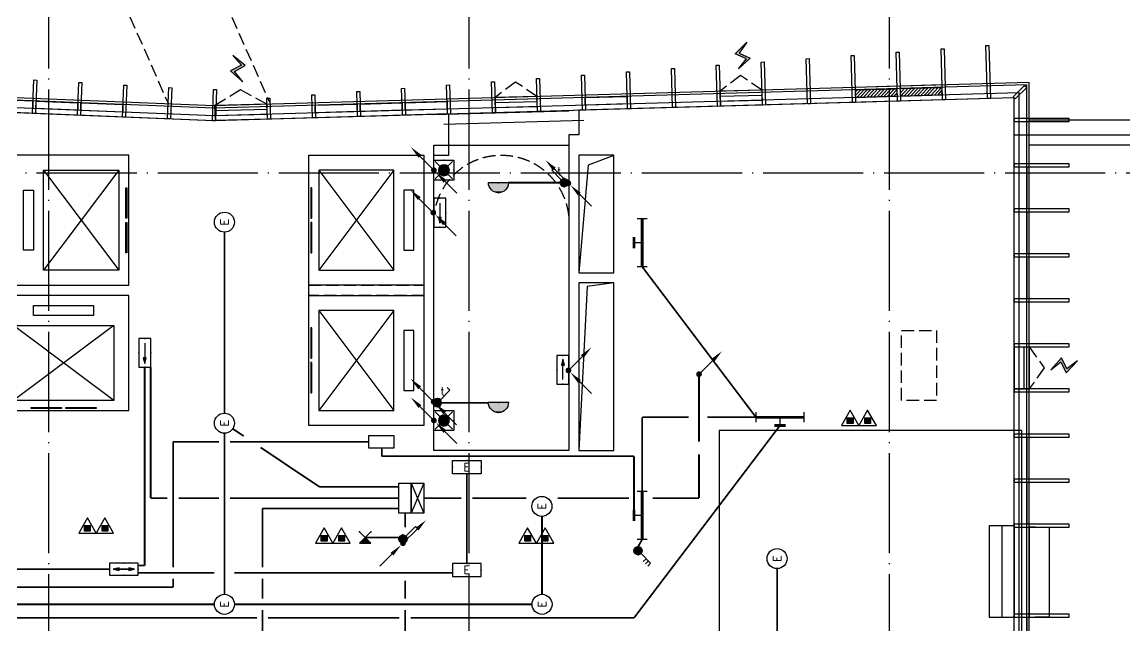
# Model space of a CAD drawing. Extents: x -2209072 to 495824, y -92434 to 572724.
# Drawn here: x 16650 to 38694, y 406170 to 418233 of the extents above; entities that cross this region are included whole.
import ezdxf
from ezdxf.enums import TextEntityAlignment as Align
from ezdxf.xclip import XClip

# ---------------------------------------------------------------- set-up
doc = ezdxf.new("R2010")
doc.units = 0
doc.header["$LTSCALE"] = 1000
doc.header["$MEASUREMENT"] = 0
for name, pattern in [('6#7#幕墙$0$$1$DASH', [0.35, 0.25, -0.1]), ('6#7#幕墙$0$DASH', [0.35, 0.25, -0.1]), ('DASH', [0.35, 0.25, -0.1]), ('X-104 6#7#平面$0$104-1112 结构$0$$AUDIT_BAD_LTYPE1', [0]), ('X-104 6#7#平面$0$DASH', [0.35, 0.25, -0.1]), ('X-104 6#7#平面$0$DOTE', [2.42, 2, -0.2, 0.02, -0.2]), ('梯段6、7$0$DASH', [0.35, 0.25, -0.1])]:
    doc.linetypes.add(name, pattern=pattern)
doc.layers.get('0').update_dxf_attribs({"linetype": 'CONTINUOUS'})
doc.layers.get('Defpoints').update_dxf_attribs({"linetype": 'CONTINUOUS'})
for name, color, linetype in [('6#7#幕墙$0$04-电动窗', 1, 'CONTINUOUS'), ('6#7#幕墙$0$A-C_玻璃幕墙', 140, 'CONTINUOUS'), ('6#7#幕墙$0$A-C_窗', 140, 'CONTINUOUS'), ('6#7#幕墙$0$A-O_屋面', 201, 'CONTINUOUS'), ('6#7#幕墙$0$A-TECH_结构', 21, 'CONTINUOUS'), ('6#7#幕墙$0$A屋顶风机$0$9#楼合院$0$WALL', 8, 'CONTINUOUS'), ('EQUIP-照明', 3, 'CONTINUOUS'), ('EQUIP-箱柜', 3, 'CONTINUOUS'), ('LWIRE', 4, 'CONTINUOUS'), ('TEL_TEXT', 3, 'CONTINUOUS'), ('WIRE-应急', 2, 'DASH'), ('WIRE-照明', 1, 'CONTINUOUS'), ('X-104 6#7#平面$0$A-C_门', 150, 'CONTINUOUS'), ('X-104 6#7#平面$0$A-E_楼梯', 171, 'CONTINUOUS'), ('X-104 6#7#平面$0$A-E_电梯', 171, 'CONTINUOUS'), ('X-104 6#7#平面$0$A-I_卫-洁具', 241, 'CONTINUOUS'), ('X-104 6#7#平面$0$A-SUR_看线', 231, 'CONTINUOUS'), ('X-104 6#7#平面$0$A-TECH_结构', 21, 'CONTINUOUS'), ('X-104 6#7#平面$0$A_AXIS-轴线', 36, 'X-104 6#7#平面$0$DOTE'), ('X-104 6#7#平面$0$EQUIP_消防-01', 7, 'CONTINUOUS'), ('梯段6、7$0$A-E_楼梯', 171, 'CONTINUOUS')]:
    doc.layers.add(name, color=color, linetype=linetype)
doc.layers.add('X-104 6#7#平面$0$000套内', color=226, linetype='CONTINUOUS', lineweight=30, plot=False)
doc.styles.add('_TEL_DIM', font='SIMPLEX', dxfattribs={"width": 0.8, "height": 3.5, "bigfont": 'HZTXT'})
doc.styles.get("Standard").update_dxf_attribs({"font": 'gbenor.shx', "bigfont": 'gbcbig.shx'})

# ---------------------------------------------------------------- blocks, each defined once
blk = doc.blocks.new('$equip$00001838')
blk.add_circle((0, 0), 0.5)
at = {"color": 7, "style": '_TEL_DIM'}
blk.add_attdef('$TEXT$', text='', height=0.4, dxfattribs=at).set_placement((0, 0), align=Align.MIDDLE_CENTER)
at = {"color": 7, "style": '_TEL_DIM', "flags": 1}
blk.add_attdef('A', text='', height=0.00002, dxfattribs=at).set_placement((0, 0), align=Align.MIDDLE_CENTER)
blk = doc.blocks.new('$equip$00001962')
for p, q in [((0.147, 0.356), (0.625, 0.833)), ((0.625, 0.833), (0.766, 0.692))]:
    blk.add_line(p, q)
blk.add_circle((0, 0.208), 0.208)
for p in [(-0.208, 0.208), (0, 0.417), (0, 0), (0.208, 0.208)]:
    blk.add_point(p)
for points in [[(-0.18, 0.313), (0.18, 0.313), (-0.208, 0.208), (0.208, 0.208)], [(-0.18, 0.104), (0.18, 0.104), (-0.208, 0.208), (0.208, 0.208)], [(-0.104, 0.389), (0.104, 0.389), (-0.18, 0.313), (0.18, 0.313)], [(-0.104, 0.028), (0.104, 0.028), (-0.18, 0.104), (0.18, 0.104)], [(0, 0.417), (0, 0.417), (-0.104, 0.389), (0.104, 0.389)], [(0, 0), (0, 0), (-0.104, 0.028), (0.104, 0.028)]]:
    blk.add_solid(points)
at = {"layer": 'TEL_TEXT', "style": '_TEL_DIM', "flags": 1}
blk.add_attdef('A', text='', height=0.00002, dxfattribs=at).set_placement((0, 0), align=Align.MIDDLE_CENTER)
blk = doc.blocks.new('$equip$00001154')
for p, q in [((0, 0.283), (0, -0.283)), ((0, 0.283), (0.566, -0.283)), ((0.566, 0.283), (0, -0.283))]:
    blk.add_line(p, q)
for p in [(0, 0.004), (0.283, 0), (0.566, 0.283), (0.566, -0.283)]:
    blk.add_point(p)
blk.add_solid([(0, -0.283), (0.283, 0), (0, 0.283)])
at = {"layer": 'TEL_TEXT', "style": '_TEL_DIM', "flags": 1}
blk.add_attdef('A', text='', height=0.00002, dxfattribs=at).set_placement((0, 0), align=Align.MIDDLE_CENTER)
blk = doc.blocks.new('$TelecSys$00000081')
for p, q in [((0.104, 0.104), (0.104, 0.104)), ((-1.15, -1.15), (-0.55, -0.55)), ((-0.104, -0.104), (-0.104, -0.104))]:
    blk.add_line(p, q)
at = {"const_width": 0.142}
blk.add_lwpolyline([(0.071, 0, 1), (-0.071, 0, 1)], format="xyb", close=True, dxfattribs=at)
blk.add_solid([(-0.62, -0.48), (-0.48, -0.62), (-0.1, -0.1)])
at = {"width": 0.8, "flags": 9}
blk.add_attdef('A', (0, 0), '', height=0.00002, rotation=180, dxfattribs=at)
blk = doc.blocks.new('$TelecSys$00000079')
for p, q in [((0.7, 0.7), (0, 0)), ((0.104, 0.104), (0.104, 0.104)), ((-0.104, -0.104), (-0.104, -0.104))]:
    blk.add_line(p, q)
at = {"const_width": 0.142}
blk.add_lwpolyline([(-0.071, 0, 1), (0.071, 0, 1)], format="xyb", close=True, dxfattribs=at)
blk.add_solid([(0.63, 0.77), (0.77, 0.63), (1.15, 1.15)])
at = {"width": 0.8, "flags": 9}
blk.add_attdef('A', (0, 0), '', height=0.00002, dxfattribs=at)
blk = doc.blocks.new('$equip_U$00000189(HT0843)')
at = {"color": 2}
for p, q in [((-0.72, 0.66), (-0.72, 0)), ((0.72, 0.66), (-0.72, 0.66)), ((0.72, 0), (0.72, 0.66)), ((-0.72, 0), (0.72, 0))]:
    blk.add_line(p, q, dxfattribs=at)
at = {"color": 2, "const_width": 0.0125}
for points in [[(0.72, 0.66), (0.72, 0.66), (-0.72, 0.66)], [(-0.72, 0.66), (-0.72, 0)], [(0.72, 0), (0.72, 0.66)], [(-0.72, 0), (0.72, 0)]]:
    blk.add_lwpolyline(points, dxfattribs=at)
at = {"color": 2}
blk.add_lwpolyline([(-0.72, 0.66), (-0.72, 0)], dxfattribs=at)
for p in [(0, 0.66), (-0.72, 0.33), (0, 0), (0.72, 0.33)]:
    blk.add_point(p)
at = {"color": 7, "style": '_TEL_DIM'}
blk.add_attdef('$TEXT$', text='', height=0.4, dxfattribs=at).set_placement((0, 0.33), align=Align.MIDDLE_CENTER)
at = {"color": 7, "style": '_TEL_DIM', "flags": 1}
blk.add_attdef('A', text='', height=0.000025, dxfattribs=at).set_placement((0, 0), align=Align.MIDDLE_CENTER)
blk = doc.blocks.new('$equip$00001168')
blk.add_line((-0.5, 0), (0.5, 0))
blk.add_arc((0, 0), 0.5, 180, 0)
for p in [(-0.5, 0), (0, 0), (0.5, 0), (0, -0.5)]:
    blk.add_point(p)
for points in [[(0.433, -0.25), (-0.433, -0.25), (0.5, 0), (-0.5, 0)], [(0.25, -0.433), (-0.25, -0.433), (0.433, -0.25), (-0.433, -0.25)], [(0, -0.5), (0, -0.5), (0.25, -0.433), (-0.25, -0.433)]]:
    blk.add_solid(points)
at = {"flags": 9}
blk.add_attdef('A', (0, 0), '', height=0.00002, dxfattribs=at)
blk = doc.blocks.new('$equip$00001822')
for p, q in [((0.147, 0.356), (0.625, 0.833)), ((0.625, 0.833), (0.766, 0.692))]:
    blk.add_line(p, q)
blk.add_circle((0, 0.208), 0.208)
for p in [(-0.208, 0.208), (-0.015, 0.001), (0, 0.417), (0.208, 0.208)]:
    blk.add_point(p)
for points in [[(-0.18, 0.313), (0.18, 0.313), (-0.208, 0.208), (0.208, 0.208)], [(-0.18, 0.104), (0.18, 0.104), (-0.208, 0.208), (0.208, 0.208)], [(-0.104, 0.389), (0.104, 0.389), (-0.18, 0.313), (0.18, 0.313)], [(-0.104, 0.028), (0.104, 0.028), (-0.18, 0.104), (0.18, 0.104)], [(0, 0.417), (0, 0.417), (-0.104, 0.389), (0.104, 0.389)], [(0, 0), (0, 0), (-0.104, 0.028), (0.104, 0.028)]]:
    blk.add_solid(points)
at = {"color": 7, "style": '_TEL_DIM'}
blk.add_attdef('$TEXT$', text='', height=0.4, dxfattribs=at).set_placement((0.581, 0.465), align=Align.MIDDLE_CENTER)
at = {"color": 7, "style": '_TEL_DIM', "flags": 1}
blk.add_attdef('A', text='', height=0.00002, dxfattribs=at).set_placement((0, 0), align=Align.MIDDLE_CENTER)
blk = doc.blocks.new('$equip$00002604')
blk.add_hatch(color=256).paths.add_polyline_path([(0.275, 0.5, 1), (-0.274, 0.5, 1)])
for p, q in [((-0.429, 0.929), (-0.194, 0.694)), ((0.194, 0.694), (0.429, 0.929)), ((-0.429, 0.071), (-0.194, 0.306)), ((0.194, 0.306), (0.429, 0.071))]:
    blk.add_line(p, q)
at = {"const_width": 0.02}
blk.add_lwpolyline([(-0.5, 1), (-0.5, 0), (0.5, 0), (0.5, 1), (-0.5, 1), (-0.5, 0)], dxfattribs=at)
blk.add_lwpolyline([(-0.5, 1), (-0.5, 0), (0.5, 0), (0.5, 1)], close=True)
blk.add_circle((0, 0.5), 0.275)
for p in [(0, 1), (-0.5, 0.5), (0, 0), (0.5, 0.5)]:
    blk.add_point(p)
at = {"color": 7, "style": '_TEL_DIM', "flags": 1}
blk.add_attdef('A', text='', height=0.000025, dxfattribs=at).set_placement((0, 0), align=Align.MIDDLE_CENTER)
blk = doc.blocks.new('$equip_U$00000292(HT0843)')
for p in [(0, 1), (-0.5, 0.5), (0.5, 0.5)]:
    blk.add_point(p)
blk.add_blockref('$equip$00002604', (0, 0))
at = {"color": 7, "style": '_TEL_DIM', "flags": 1}
for tag in ['A', 'REMARK']:
    blk.add_attdef(tag, text='', height=0.000025, dxfattribs=at).set_placement((0, 0), align=Align.MIDDLE_CENTER)
blk = doc.blocks.new('$equip$00002540')
blk.add_hatch(color=256).paths.add_polyline_path([(0.24, 0.372), (0.24, 0.228), (0.528, 0.3)])
for p, q in [((-0.72, 0.6), (-0.72, 0)), ((0.72, 0.6), (-0.72, 0.6)), ((0.72, 0), (0.72, 0.6)), ((-0.72, 0), (0.72, 0)), ((0.24, 0.372), (0.24, 0.228)), ((0.528, 0.3), (0.24, 0.372)), ((0.24, 0.228), (0.528, 0.3))]:
    blk.add_line(p, q)
at = {"color": 7}
blk.add_line((-0.48, 0.3), (0.48, 0.3), dxfattribs=at)
at = {"const_width": 0.02}
blk.add_lwpolyline([(-0.72, 0.6), (-0.72, 0), (0.72, 0), (0.72, 0.6), (-0.72, 0.6), (-0.72, 0)], dxfattribs=at)
for p in [(0, 0.6), (-0.72, 0.3), (0, 0), (0.72, 0.3)]:
    blk.add_point(p)
at = {"color": 7, "style": '_TEL_DIM', "flags": 1}
blk.add_attdef('A', text='', height=0.00002, dxfattribs=at).set_placement((0, 0), align=Align.MIDDLE_CENTER)
blk = doc.blocks.new('$equip$00001164')
for p, q in [((-1.2, 0.662), (-1.2, 0.162)), ((1.2, 0.662), (1.2, 0.162)), ((-1.2, 0.412), (1.2, 0.412)), ((0, 0.412), (0, 0)), ((0, 0), (0, 0))]:
    blk.add_line(p, q)
at = {"const_width": 0.14}
for points in [[(-1.2, 0.412), (1.2, 0.412)], [(-0.282, 0), (0.282, 0)]]:
    blk.add_lwpolyline(points, dxfattribs=at)
for p in [(-1.2, 0.412), (0, 0.412), (0, 0), (1.2, 0.412)]:
    blk.add_point(p)
at = {"flags": 9}
blk.add_attdef('A', (0, 0), '', height=0.00002, dxfattribs=at)
blk = doc.blocks.new('梯段6、7')
at = {"color": 8, "linetype": '梯段6、7$0$DASH'}
for centre, radius, start, end in [((49800, 3400), 1350, 0, 180), ((49800, -6700), 1350, 0, 180), ((49800, -9820), 1350, 180, 0), ((49800, -16500), 1350, 0, 180), ((49800, -19820), 1350, 180, 0), ((20965, -27260), 1650, 0, 180), ((49800, -27020), 1350, 0, 180), ((20965, -29600), 1650, 180, 0), ((49800, -29880), 1350, 180, 0), ((49800, -57378), 1350, 0, 180), ((20965, -58198), 1650, 0, 180), ((49800, -59458), 1350, 180, 0), ((20965, -60358), 1650, 180, 0), ((49800, -67528), 1350, 0, 180), ((20965, -68018), 1650, 0, 180), ((49800, -70128), 1350, 180, 0), ((20965, -70358), 1650, 180, 0), ((49800, -79978), 1350, 180, 0)]:
    blk.add_arc(centre, radius, start, end, dxfattribs=at)
at = {"layer": 'Defpoints'}
for points in [[(44800, 6850), (54800, 6850), (54800, -3150), (44800, -3150)], [(51150, 4950), (48450, 4950), (48450, -1150), (51150, -1150)], [(44800, -3150), (54800, -3150), (54800, -13150), (44800, -13150)], [(51150, -5150), (48450, -5150), (48450, -11250), (51150, -11250)], [(44800, -13150), (54800, -13150), (54800, -23150), (44800, -23150)], [(51150, -15150), (48450, -15150), (48450, -21250), (51150, -21250)], [(15665, -23150), (25665, -23150), (25665, -33150), (15665, -33150)], [(44800, -23150), (54800, -23150), (54800, -33150), (44800, -33150)], [(19315, -24850), (22615, -24850), (22615, -31250), (19315, -31250)], [(48450, -25150), (51150, -25150), (51150, -31250), (48450, -31250)], [(15665, -53908), (25665, -53908), (25665, -63908), (15665, -63908)], [(44800, -53908), (54800, -53908), (54800, -63908), (44800, -63908)], [(19315, -55608), (22615, -55608), (22615, -62008), (19315, -62008)], [(51150, -55908), (48450, -55908), (48450, -62008), (51150, -62008)], [(15665, -63908), (25665, -63908), (25665, -73908), (15665, -73908)], [(44800, -63908), (54800, -63908), (54800, -73908), (44800, -73908)], [(19315, -65608), (22615, -65608), (22615, -72008), (19315, -72008)], [(51150, -65908), (48450, -65908), (48450, -72008), (51150, -72008)], [(15665, -73908), (25665, -73908), (25665, -83908), (15665, -83908)], [(44800, -73908), (54800, -73908), (54800, -83908), (44800, -83908)], [(19315, -75608), (22615, -75608), (22615, -82008), (19315, -82008)], [(51150, -75908), (48450, -75908), (48450, -82008), (51150, -82008)]]:
    blk.add_lwpolyline(points, close=True, dxfattribs=at)
for points in [[(47328, -61608), (52128, -61608)], [(47328, -71608), (52128, -71608)], [(47328, -81608), (52128, -81608)]]:
    blk.add_lwpolyline(points, dxfattribs=at)
at = {"layer": '梯段6、7$0$A-E_楼梯'}
for p, q in [((49850, -16500), (49750, -16500)), ((49750, -16700), (49750, -16500)), ((49850, -18517), (49850, -16500)), ((49850, -16500), (51150, -16500)), ((49910, -16700), (49910, -16500)), ((49910, -16500), (51150, -16500)), ((51150, -17893), (51150, -16700)), ((49850, -16760), (51150, -16760)), ((49850, -17020), (51150, -17020)), ((49850, -17280), (51150, -17280)), ((49850, -17540), (51150, -17540)), ((49850, -17800), (51150, -17800)), ((49850, -18060), (50801, -18060)), ((50553, -18179), (51150, -17893)), ((50573, -18281), (51150, -18003)), ((51150, -19820), (51150, -18003)), ((49850, -18517), (50409, -18248)), ((50429, -18350), (50396, -18174)), ((50396, -18174), (50588, -18362)), ((50588, -18362), (50553, -18179)), ((50616, -18260), (51150, -18260)), ((49850, -18320), (50259, -18320)), ((49850, -18627), (50429, -18350)), ((49850, -19820), (49850, -18627)), ((50074, -18520), (51150, -18520)), ((49850, -18780), (51150, -18780)), ((49850, -19040), (51150, -19040)), ((49850, -19300), (51150, -19300)), ((49850, -19560), (51150, -19560)), ((49750, -19820), (49853, -19820)), ((49850, -19820), (51150, -19820)), ((49750, -27020), (49850, -27020)), ((65868, -53275), (106225, -53275)), ((66707, -53743), (68846, -55133)), ((66772, -53643), (68592, -54825)), ((66839, -56653), (68977, -55263)), ((65910, -56514), (63784, -56514)), ((66572, -56634), (63784, -56634)), ((66542, -56514), (65910, -56514)), ((66542, -56677), (68846, -58173)), ((66772, -56683), (68592, -57865)), ((66802, -59525), (64634, -59525)), ((66792, -59525), (106225, -59525)), ((49690, -78442), (49690, -77318)), ((49690, -77318), (49910, -77318)), ((49910, -77318), (49910, -80038)), ((49750, -78418), (49750, -77378)), ((49750, -77378), (49850, -77378)), ((49850, -77378), (49850, -80038)), ((48450, -80108), (48450, -80048)), ((49910, -80038), (49850, -80038))]:
    blk.add_line(p, q, dxfattribs=at)
for points in [[(49690, -19880), (49910, -19880), (49910, -16440), (49690, -16440), (49690, -19880)], [(49690, -29360), (49690, -26960), (49910, -26960), (49910, -29880)], [(51150, -29880), (51150, -29620)], [(66542, -53444), (66542, -53275), (66154, -53275)], [(66542, -53305), (66542, -53705), (66342, -53705), (66342, -53305)], [(68882, -54964), (68882, -54795), (68622, -54795), (68622, -54626), (68362, -54626), (68362, -54457), (68102, -54457), (68102, -54288), (67842, -54288), (67842, -54119), (67582, -54119), (67582, -53950), (67322, -53950), (67322, -53781), (67062, -53781), (67062, -53613), (66802, -53613), (66802, -53444), (66542, -53444)], [(68852, -54964), (68852, -54825), (68592, -54825), (68592, -54656), (68332, -54656), (68332, -54487), (68072, -54487), (68072, -54318), (67812, -54318), (67812, -54149), (67552, -54149), (67552, -53980), (67292, -53980), (67292, -53811), (67032, -53811), (67032, -53643), (66772, -53643), (66772, -53474), (66542, -53474)], [(66802, -56484), (66802, -56315), (67062, -56315), (67062, -56146), (67322, -56146), (67322, -55977), (67582, -55977), (67582, -55808), (67842, -55808), (67842, -55640), (68102, -55640), (68102, -55471), (68362, -55471), (68362, -55302), (68622, -55302), (68622, -55133), (68882, -55133), (68882, -54964), (69142, -54964)], [(66832, -56484), (66832, -56345), (67092, -56345), (67092, -56176), (67352, -56176), (67352, -56007), (67612, -56007), (67612, -55838), (67872, -55838), (67872, -55670), (68132, -55670), (68132, -55501), (68392, -55501), (68392, -55332), (68652, -55332), (68652, -55163), (68912, -55163), (68912, -54994), (69142, -54994)], [(69112, -54994), (69112, -55394), (68912, -55394), (68912, -54994)], [(68882, -58004), (68882, -57835), (68622, -57835), (68622, -57667), (68362, -57667), (68362, -57498), (68102, -57498), (68102, -57329), (67842, -57329), (67842, -57160), (67582, -57160), (67582, -56991), (67322, -56991), (67322, -56822), (67062, -56822), (67062, -56653), (66802, -56653), (66802, -56484), (66542, -56484)], [(68852, -58004), (68852, -57865), (68592, -57865), (68592, -57697), (68332, -57697), (68332, -57528), (68072, -57528), (68072, -57359), (67812, -57359), (67812, -57190), (67552, -57190), (67552, -57021), (67292, -57021), (67292, -56852), (67032, -56852), (67032, -56683), (66772, -56683), (66772, -56514), (66542, -56514)], [(66772, -56514), (66772, -56914), (66572, -56914), (66572, -56514)], [(66802, -59525), (66802, -59356), (67062, -59356), (67062, -59187), (67322, -59187), (67322, -59018), (67582, -59018), (67582, -58849), (67842, -58849), (67842, -58680), (68102, -58680), (68102, -58511), (68362, -58511), (68362, -58342), (68622, -58342), (68622, -58173), (68882, -58173), (68882, -58004), (69142, -58004)]]:
    blk.add_lwpolyline(points, dxfattribs=at)
for p in [(66792, -53444), (66792, -53613), (66792, -53781), (66792, -53950), (66792, -54119), (66792, -54288), (66792, -54457), (66792, -54626), (66792, -54795), (66792, -54964), (66792, -55133), (66792, -55302), (66792, -55471), (66792, -55640), (66792, -55808), (66792, -55977), (66792, -56146), (66792, -56315), (66792, -56484), (66792, -56653), (66792, -56822), (66792, -56991), (66792, -57160), (66792, -57329), (66792, -57498), (66792, -57667), (66792, -57835), (66792, -58004), (66792, -58173), (66792, -58342), (66792, -58511), (66792, -58680), (66792, -58849), (66792, -59018), (66792, -59187), (66792, -59356)]:
    blk.add_point(p, dxfattribs=at)
blk = doc.blocks.new('*U1301')
at = {"layer": 'X-104 6#7#平面$0$A_AXIS-轴线'}
for p, q in [((25200, 25700), (25200, -6500)), ((33600, 25700), (33600, -6500)), ((42000, 25700), (42000, -6500))]:
    blk.add_line(p, q, dxfattribs=at)
blk.add_lwpolyline([(-6500, 19200), (55852, 19200)], dxfattribs=at)
blk = doc.blocks.new('X-104 6#7#平面$0$fgh')
at = {"layer": 'X-104 6#7#平面$0$A-TECH_结构'}
for points in [[(24000, 198621), (24000, 192051), (21300, 192051), (21300, 198729), (7700, 199277), (7700, 174485), (22389, 175551), (44500, 175551), (44500, 198896), (35801, 198648), (35801, 198154), (35601, 198154), (35601, 191851), (32901, 191851), (32901, 197751), (33201, 197751), (33201, 198574), (28503, 198440), (24000, 198621)], [(44500, 176851), (51100, 176851), (51100, 198151), (44500, 198151)]]:
    blk.add_lwpolyline(points, dxfattribs=at)
blk = doc.blocks.new('X-104 6#7#平面$0$fdgfh')
at = {"layer": 'X-104 6#7#平面$0$A-TECH_结构'}
for points in [[(22800, 7950), (22800, 7950), (22800, 7950), (22100, 7950), (22100, 5600), (22800, 5600), (22800, 7950)], [(22100, 2050), (22800, 2050), (22800, 5400), (22100, 5400)]]:
    blk.add_lwpolyline(points, close=True, dxfattribs=at)
for points in [[(22800, 7942), (22287, 7751), (22100, 5600)], [(22800, 5400), (22261, 5328), (22100, 2050)]]:
    blk.add_lwpolyline(points, dxfattribs=at)
blk = doc.blocks.new('A-电梯2623')
for p, q in [((-575, 1900), (-575, 2100)), ((-575, 2100), (625, 2100)), ((625, 2100), (625, 1900)), ((625, 1900), (-575, 1900)), ((-975, 200), (-975, 1700)), ((-975, 1700), (1025, 1700)), ((1025, 1700), (-975, 200)), ((1025, 200), (-975, 1700)), ((1025, 1700), (1025, 200)), ((1025, 200), (-975, 200))]:
    blk.add_line(p, q)
for points in [[(-1275, 0), (1325, 0), (1325, 2300), (-1275, 2300)], [(-625, 38), (-625, 59), (-18, 59), (-18, 38)], [(68, 38), (68, 59), (675, 59), (675, 38)]]:
    blk.add_lwpolyline(points, close=True)
blk = doc.blocks.new('X-104 6#7#平面$0$hgfasg')
for p, q in [((-221, 0), (221, 0)), ((-210, 202), (210, 202)), ((108, 212), (-108, 212))]:
    blk.add_line(p, q)
blk.add_lwpolyline([(-210, 202), (-221, 152), (-226, 102), (-226, 50), (-221, 0)])
for centre, radius, start, end in [((12, 562), 164, 110.4524, 162.7523), ((23, 556), 163, 133.1457, 165.2214), ((0, 580), 129, 46.8543, 133.1457), ((0, 595), 129, 69.5476, 110.4524), ((-12, 562), 164, 17.2477, 69.5476), ((-23, 556), 163, 14.7786, 46.8543), ((1597, 71), 1823, 162.7523, 178.7776), ((448, 443), 602, 165.2214, 202.6263), ((-448, 443), 602, 337.3737, 14.7786), ((-1597, 71), 1823, 1.2224, 17.2477), ((-236, 76), 463, 7.7399, 15.822), ((-236, 76), 463, 350.5377, 7.7399)]:
    blk.add_arc(centre, radius, start, end)
blk = doc.blocks.new('X-104 6#7#平面$0$meae')
for p, q in [((-215, 0), (-244, 0)), ((-210, 5), (-210, 33)), ((-177, 0), (-205, 0)), ((-100, 8), (22, 14)), ((-100, -8), (-100, 8)), ((22, -14), (22, 14)), ((-210, -32), (-210, -5)), ((-100, -8), (22, -14))]:
    blk.add_line(p, q)
at = {"const_width": 0.84}
blk.add_lwpolyline([(-210, 0, -1), (-210, 0, -1)], format="xyb", close=True, dxfattribs=at)
for points in [[(17, 81), (40, 81), (40, 51), (17, 51)], [(22, 21), (40, 21), (40, -21), (22, -21)], [(17, -81), (40, -81), (40, -51), (17, -51)]]:
    blk.add_lwpolyline(points, close=True)
blk.add_circle((-210, 0), 25.2)
blk.add_ellipse((-210, 0), major_axis=(0, -297), ratio=0.673766)
at = {"color": 8}
blk.add_open_spline([(-210, -272), (-202, -272), (-193, -271), (-177, -267), (-168, -264), (-152, -256), (-144, -251), (-128, -240), (-120, -233), (-105, -217), (-98, -208), (-85, -189), (-78, -179), (-67, -156), (-62, -144), (-53, -119), (-49, -106), (-42, -79), (-40, -65), (-36, -37), (-35, -23), (-35, 6), (-35, 21), (-38, 49), (-40, 63), (-45, 91), (-48, 104), (-56, 130), (-61, 143), (-72, 166), (-77, 177), (-90, 198), (-97, 207), (-111, 224), (-119, 232), (-135, 245), (-143, 251), (-159, 260), (-167, 264), (-184, 269), (-192, 271), (-209, 272), (-217, 272), (-234, 270), (-242, 267), (-259, 261), (-267, 257), (-283, 247), (-291, 241), (-307, 226), (-314, 218), (-328, 200), (-335, 190), (-347, 169), (-352, 158), (-362, 133), (-367, 121), (-374, 94), (-377, 81), (-382, 53), (-383, 39), (-385, 10), (-385, -4), (-384, -33), (-383, -47), (-378, -75), (-375, -89), (-368, -116), (-364, -129), (-355, -153), (-349, -165), (-337, -186), (-331, -196), (-317, -215), (-310, -223), (-294, -238), (-287, -244), (-270, -255), (-262, -260), (-246, -266), (-237, -269), (-223, -271), (-216, -272), (-210, -272)], degree=3, knots=[0, 0, 0, 0, 0.154173, 0.154173, 0.308346, 0.308346, 0.462518, 0.462518, 0.616691, 0.616691, 0.770864, 0.770864, 0.925037, 0.925037, 1.07921, 1.07921, 1.233382, 1.233382, 1.387555, 1.387555, 1.541728, 1.541728, 1.695901, 1.695901, 1.850074, 1.850074, 2.004247, 2.004247, 2.158419, 2.158419, 2.312592, 2.312592, 2.466765, 2.466765, 2.620938, 2.620938, 2.775111, 2.775111, 2.929283, 2.929283, 3.083456, 3.083456, 3.237629, 3.237629, 3.391802, 3.391802, 3.545975, 3.545975, 3.700147, 3.700147, 3.85432, 3.85432, 4.008493, 4.008493, 4.162666, 4.162666, 4.316839, 4.316839, 4.471011, 4.471011, 4.625184, 4.625184, 4.779357, 4.779357, 4.93353, 4.93353, 5.087703, 5.087703, 5.241876, 5.241876, 5.396048, 5.396048, 5.550221, 5.550221, 5.704394, 5.704394, 5.858567, 5.858567, 6.01274, 6.01274, 6.166912, 6.166912, 6.283185, 6.283185, 6.283185, 6.283185], dxfattribs=at)
blk = doc.blocks.new('X-104 6#7#平面$0$jhat')
for p, q in [((-395, -250), (-395, 250)), ((-395, 250), (-45, 250)), ((-45, 250), (-45, 12)), ((-220, 32), (-220, 5)), ((-125, 8), (12, 14)), ((-125, 8), (-125, -8)), ((12, 14), (12, -14)), ((-225, 0), (-254, 0)), ((-220, -5), (-220, -33)), ((-187, 0), (-215, 0)), ((-125, -8), (12, -14)), ((-45, -12), (-45, -250)), ((-45, -250), (-395, -250))]:
    blk.add_line(p, q)
at = {"color": 8}
blk.add_lwpolyline([(-70, -11), (-70, -225), (-370, -225), (-370, 225), (-70, 225), (-70, 11)], dxfattribs=at)
at = {"ltscale": 1000, "const_width": 0.84}
blk.add_lwpolyline([(-220, 0, 1), (-220, 0, 1)], format="xyb", close=True, dxfattribs=at)
for points in [[(7, 81), (30, 81), (30, 51), (7, 51)], [(12, -21), (30, -21), (30, 21), (12, 21)], [(7, -81), (30, -81), (30, -51), (7, -51)]]:
    blk.add_lwpolyline(points, close=True)
blk.add_circle((-220, 0), 25.2)
blk = doc.blocks.new('X-104 6#7#平面$0$A-toilet-F2$0$A-toilet-F3$0$xb')
for p, q in [((-229, 152), (-229, 0)), ((-229, 0), (229, 0)), ((178, 203), (-178, 203)), ((229, 0), (229, 152))]:
    blk.add_line(p, q)
for centre, radius, start, end in [((-6, 210), 172, 106.6069, 182.1211), ((-6, 210), 146, 87.8789, 182.1211), ((0, 343), 63.5, 1.0707, 178.9293), ((0, 203), 38.1, 0, 180), ((6, 210), 146, 357.8789, 92.1211), ((6, 210), 172, 357.8789, 73.3931), ((-178, 152), 50.8, 90, 180), ((178, 152), 50.8, 0, 90)]:
    blk.add_arc(centre, radius, start, end)
blk = doc.blocks.new('X-104 6#7#平面$0$hgfd')
at = {"color": 8}
for p, q in [((-38, 228), (39, 228)), ((0, 267), (0, 190))]:
    blk.add_line(p, q, dxfattribs=at)
for points in [[(250, 0), (-250, 0), (-250, 406, -0.414214), (-200, 456), (-120, 456), (-120, 466), (120, 466), (120, 456), (200, 456, -0.414214), (250, 406)], [(175, 50), (-175, 50, -0.414214), (-200, 75), (-200, 381, -0.414214), (-175, 406), (175, 406, -0.414214), (200, 381), (200, 75, -0.414214)], [(250, 0), (-250, 0), (-250, 25, -0.414214), (-225, 50), (225, 50, -0.414214), (250, 25)]]:
    blk.add_lwpolyline(points, format="xyb", close=True)
blk.add_lwpolyline([(120, 456), (200, 456, -0.414214), (250, 406), (250, 0), (-250, 0), (-250, 406, -0.414214), (-200, 456), (-120, 456)], format="xyb")
blk.add_lwpolyline([(120, 406), (-120, 406), (-120, 466), (120, 466)], close=True)
blk.add_lwpolyline([(150, 70), (-150, 70, -0.414214), (-200, 120), (-200, 356, -0.414214), (-150, 406), (150, 406, -0.414214), (200, 356), (200, 120, -0.414214)], format="xyb", close=True, dxfattribs=at)
for centre, radius in [((-50, 228), 10), ((0, 228), 35), ((50, 228), 10), ((-50, 128), 10), ((50, 128), 10)]:
    blk.add_circle(centre, radius)
blk.add_circle((0, 228), 25, dxfattribs=at)
blk = doc.blocks.new('X-104 6#7#平面$0$fsgdfhghjgjj')
at = {"layer": 'X-104 6#7#平面$0$A-C_门', "linetype": 'X-104 6#7#平面$0$DASH'}
blk.add_lwpolyline([(15350, 11400), (16350, 11400), (16350, 11600), (15350, 11600)], close=True, dxfattribs=at)
at = {"layer": 'X-104 6#7#平面$0$A-I_卫-洁具', "ltscale": 0.1}
for p, q in [((15702, 13285), (15695, 13339)), ((15724, 13339), (15695, 13339)), ((15718, 13285), (15702, 13285)), ((15718, 13285), (15724, 13339)), ((16002, 13285), (15995, 13339)), ((15995, 13339), (16024, 13339)), ((16002, 13285), (16018, 13285)), ((16018, 13285), (16024, 13339))]:
    blk.add_line(p, q, dxfattribs=at)
at = {"layer": 'X-104 6#7#平面$0$A-I_卫-洁具'}
for points in [[(20060, 19490), (20140, 19490, 0.414214), (20160, 19510), (20160, 19550), (20040, 19550), (20040, 19510, 0.414214)], [(20060, 18490), (20140, 18490, 0.414214), (20160, 18510), (20160, 18550), (20040, 18550), (20040, 18510, 0.414214)], [(15395, 17810), (15475, 17810, -0.414214), (15495, 17790), (15495, 17750), (15375, 17750), (15375, 17790, -0.414214)], [(15395, 16910), (15475, 16910, -0.414214), (15495, 16890), (15495, 16850), (15375, 16850), (15375, 16890, -0.414214)], [(15395, 16010), (15475, 16010, -0.414214), (15495, 15990), (15495, 15950), (15375, 15950), (15375, 15990, -0.414214)], [(19250, 15800), (19450, 15800, -0.414214), (19500, 15750), (19500, 15650), (19200, 15650), (19200, 15750, -0.414214)], [(15950, 14100), (16150, 14100, -0.414214), (16200, 14050), (16200, 13950), (15900, 13950), (15900, 14050, -0.414214)]]:
    blk.add_lwpolyline(points, format="xyb", close=True, dxfattribs=at)
at = {"layer": 'X-104 6#7#平面$0$A-I_卫-洁具', "ltscale": 0.1}
for points in [[(20100, 15650), (20100, 17450), (19500, 17450), (19500, 15650)], [(14850, 13950), (14850, 15750), (15450, 15750), (15450, 13950)], [(15350, 13750), (16350, 13750), (16350, 13150), (15350, 13150)], [(15688, 13339), (15688, 13348), (15731, 13348), (15731, 13339)], [(16031, 13339), (16031, 13348), (15988, 13348), (15988, 13339)]]:
    blk.add_lwpolyline(points, close=True, dxfattribs=at)
at = {"layer": 'X-104 6#7#平面$0$A-I_卫-洁具'}
for points in [[(20100, 17450), (20100, 15650), (20070, 15650), (20070, 17450), (20100, 17450)], [(14880, 15750), (14880, 13950), (14850, 13950), (14850, 15750), (14880, 15750)]]:
    blk.add_lwpolyline(points, dxfattribs=at)
at = {"layer": 'X-104 6#7#平面$0$A-I_卫-洁具', "ltscale": 0.1}
blk.add_lwpolyline([(16110, 13578), (16110, 13368, -0.414214), (16090, 13348), (15630, 13348, -0.414214), (15610, 13368), (15610, 13578, -0.414214), (15630, 13598), (16090, 13598, -0.414214)], format="xyb", close=True, dxfattribs=at)
at = {"layer": 'X-104 6#7#平面$0$A-TECH_结构', "linetype": 'X-104 6#7#平面$0$DASH'}
blk.add_lwpolyline([(30400, 16950), (32700, 16950), (32700, 16750), (30400, 16750)], close=True, dxfattribs=at)
at = {"layer": 'X-104 6#7#平面$0$A-E_电梯', "rotation": 90}
blk.add_blockref('A-电梯2623', (26800, 18225), dxfattribs=at)
at = {"layer": 'X-104 6#7#平面$0$A-E_电梯', "xscale": -1, "rotation": 270}
for p in [(30400, 18225), (30400, 15425)]:
    blk.add_blockref('A-电梯2623', p, dxfattribs=at)
at = {"layer": 'X-104 6#7#平面$0$A-E_电梯'}
blk.add_blockref('A-电梯2623', (25475, 14450), dxfattribs=at)
at = {"layer": 'X-104 6#7#平面$0$A-I_卫-洁具', "ltscale": 0.1, "rotation": 270}
for name, p in [('X-104 6#7#平面$0$hgfd', (14850, 19270)), ('X-104 6#7#平面$0$A-toilet-F2$0$A-toilet-F3$0$xb', (17750, 19350)), ('X-104 6#7#平面$0$A-toilet-F2$0$A-toilet-F3$0$xb', (17750, 18700)), ('X-104 6#7#平面$0$A-toilet-F2$0$A-toilet-F3$0$xb', (17750, 18050))]:
    blk.add_blockref(name, p, dxfattribs=at)
at = {"layer": 'X-104 6#7#平面$0$A-I_卫-洁具', "ltscale": 0.1, "extrusion": (0, 0, -1), "zscale": -1, "rotation": 270}
for p in [(-20800, 19015), (-20800, 18115)]:
    blk.add_blockref('X-104 6#7#平面$0$hgfasg', p, dxfattribs=at)
at = {"layer": 'X-104 6#7#平面$0$A-I_卫-洁具', "ltscale": 0.1, "extrusion": (0, 0, -1), "xscale": -1, "zscale": -1, "rotation": 90}
for p in [(-14850, 18200), (-14850, 17300), (-14850, 16400)]:
    blk.add_blockref('X-104 6#7#平面$0$hgfasg', p, dxfattribs=at)
at = {"layer": 'X-104 6#7#平面$0$A-I_卫-洁具', "ltscale": 0.1}
for p in [(20000, 16900), (20000, 16200)]:
    blk.add_blockref('X-104 6#7#平面$0$jhat', p, dxfattribs=at)
at = {"layer": 'X-104 6#7#平面$0$A-I_卫-洁具', "ltscale": 0.1, "xscale": -1}
for p in [(14950, 15200), (14950, 14500)]:
    blk.add_blockref('X-104 6#7#平面$0$meae', p, dxfattribs=at)
blk = doc.blocks.new('*U1379')
for p, q in [((1830, 500), (0, 500)), ((0, 500), (0, 0)), ((1830, 500), (1830, 0)), ((1830, 250), (0, 250)), ((1830, 0), (0, 0))]:
    blk.add_line(p, q)
blk = doc.blocks.new('X-104 6#7#平面$0$FDSFFSDG')
at = {"layer": 'X-104 6#7#平面$0$A-E_楼梯'}
for points in [[(-420, 1800), (-701, 1800), (-701, 0), (-420, 0)], [(-420, 1800), (-301, 1800), (-301, 0), (-420, 0)]]:
    blk.add_lwpolyline(points, dxfattribs=at)
at = {"layer": 'X-104 6#7#平面$0$A-E_楼梯', "xscale": -1, "rotation": 270}
blk.add_blockref('*U1379', (-1, 0), dxfattribs=at)
blk = doc.blocks.new('*U1528')
at = {"layer": '6#7#幕墙$0$A-C_玻璃幕墙'}
blk.add_lwpolyline([(-550, 30), (550, 30), (550, -30), (-550, -30)], close=True, dxfattribs=at)
blk = doc.blocks.new('*U1529')
at = {"layer": '6#7#幕墙$0$A-C_玻璃幕墙', "color": 0, "linetype": 'ByBlock', "lineweight": -2, "transparency": 16777216}
blk.add_blockref('*U1528', (0, 12600), dxfattribs=at)
blk = doc.blocks.new('*U1540')
at = {"layer": '6#7#幕墙$0$A-C_玻璃幕墙'}
blk.add_lwpolyline([(-550, 30), (550, 30), (550, -30), (-550, -30)], close=True, dxfattribs=at)
blk = doc.blocks.new('*U1541')
at = {"layer": '6#7#幕墙$0$A-C_玻璃幕墙', "color": 0, "linetype": 'ByBlock', "lineweight": -2, "transparency": 16777216}
for p in [(0, 8100), (0, 7200), (0, 6300), (0, 5400), (0, 4500), (0, 3600), (0, 2700), (0, 1800), (0, 900), (0, 0)]:
    blk.add_blockref('*U1540', p, dxfattribs=at)
blk = doc.blocks.new('*U1672')
blk.add_lwpolyline([(-1360, 0), (-520, 0), (-520, -150), (-1360, -150)], close=True)
blk = doc.blocks.new('6#7#幕墙$0$jiao')
at = {"layer": '6#7#幕墙$0$A-C_窗'}
blk.add_lwpolyline([(51079, -1171), (51308, -1400), (51350, -1358), (51121, -1129)], close=True, dxfattribs=at)
blk = doc.blocks.new('6#7#幕墙$0$1100jhgjhgjg')
at = {"layer": '6#7#幕墙$0$04-电动窗'}
h = blk.add_hatch(color=1, dxfattribs=at)
h.dxf.hatch_style = 1
h.paths.add_polyline_path([(1117, 1033), (958, 835), (1181, 731), (945, 497), (1102, 716), (879, 821)])
at = {"layer": '6#7#幕墙$0$04-电动窗', "color": 1}
blk.add_lwpolyline([(1117, 1033), (958, 835), (1181, 731), (945, 497), (1102, 716), (879, 821), (1117, 1033)], close=True, dxfattribs=at)
at = {"layer": '6#7#幕墙$0$A-C_窗'}
for p, q in [((492, 26), (1531, 56)), ((500, -274), (492, 26)), ((1540, -244), (1531, 56)), ((1534, -44), (495, -74)), ((1537, -144), (497, -174)), ((500, -274), (1540, -244))]:
    blk.add_line(p, q, dxfattribs=at)
at = {"layer": '6#7#幕墙$0$A-C_窗', "linetype": '6#7#幕墙$0$DASH'}
blk.add_lwpolyline([(492, 26), (1003, 341), (1531, 56)], dxfattribs=at)
blk = doc.blocks.new('6#7#幕墙$0$jflkdjflkd')
at = {"layer": '6#7#幕墙$0$A-C_玻璃幕墙'}
for points in [[(17860, 301462), (17800, 301465), (17825, 302089), (17885, 302087)], [(18687, 301806), (18747, 301808), (18758, 301428), (18698, 301427)], [(19786, 301878), (19846, 301879), (19858, 301460), (19798, 301458)]]:
    blk.add_lwpolyline(points, close=True, dxfattribs=at)
for points in [[(20523, 301779), (18730, 301728), (17066, 301795)], [(20360, 301574), (18729, 301527), (16867, 301602)], [(20554, 301730), (18729, 301678), (17104, 301743)]]:
    blk.add_lwpolyline(points, dxfattribs=at)
at = {"layer": '6#7#幕墙$0$A-C_窗'}
blk.add_lwpolyline([(17825, 302089), (17800, 301465), (17860, 301462), (17885, 302087)], close=True, dxfattribs=at)
at = {"layer": '6#7#幕墙$0$A-TECH_结构'}
blk.add_lwpolyline([(20523, 301479), (18728, 301427), (17066, 301494)], dxfattribs=at)
at = {"layer": '6#7#幕墙$0$A屋顶风机$0$9#楼合院$0$WALL', "linetype": '6#7#幕墙$0$$1$DASH'}
for points in [[(17812, 301764), (19568, 297798)], [(19849, 301760), (21605, 297793)]]:
    blk.add_lwpolyline(points, dxfattribs=at)
at = {"layer": '6#7#幕墙$0$A-C_玻璃幕墙', "xscale": -1, "rotation": 3.268667906896576}
blk.add_blockref('6#7#幕墙$0$1100jhgjhgjg', (20281, 301760), dxfattribs=at)
blk = doc.blocks.new('6#7#幕墙$0$900kaiqishan')
at = {"layer": '6#7#幕墙$0$04-电动窗'}
h = blk.add_hatch(color=1, dxfattribs=at)
h.dxf.hatch_style = 1
h.paths.add_polyline_path([(958, 485), (795, 680), (1016, 789), (777, 1018), (937, 802), (716, 693)])
at = {"layer": '6#7#幕墙$0$04-电动窗', "color": 1}
blk.add_lwpolyline([(958, 485), (795, 680), (1016, 789), (777, 1018), (937, 802), (716, 693), (958, 485)], close=True, dxfattribs=at)
at = {"layer": '6#7#幕墙$0$A-C_窗'}
for p, q in [((500, 50), (1340, 50)), ((500, -250), (500, 50)), ((1340, -250), (1340, 50)), ((1340, -50), (500, -50)), ((1340, -150), (500, -150)), ((500, -250), (1340, -250))]:
    blk.add_line(p, q, dxfattribs=at)
at = {"layer": '6#7#幕墙$0$A-C_窗', "linetype": '6#7#幕墙$0$DASH'}
blk.add_lwpolyline([(500, 50), (920, 350), (1340, 50)], dxfattribs=at)
blk = doc.blocks.new('*U1675')
at = {"layer": '6#7#幕墙$0$A-C_玻璃幕墙', "rotation": 270}
blk.add_blockref('6#7#幕墙$0$900kaiqishan', (-50, 920), dxfattribs=at)
blk = doc.blocks.new('*U1674')
at = {"layer": '6#7#幕墙$0$A-C_玻璃幕墙', "color": 0, "linetype": 'ByBlock', "lineweight": -2, "transparency": 16777216}
blk.add_blockref('*U1675', (0, 0), dxfattribs=at)
blk = doc.blocks.new('6#7#幕墙$0$fsdfsdfsfdsd')
h = blk.add_hatch()
h.set_pattern_fill('ANSI31', color=0, scale=30)
h.set_pattern_definition([(45, (-30.005, 9e-10), (-33.6759605, 33.6759605), [])])
h.paths.add_polyline_path([(249482, 146350), (249482, 146500), (248642, 146500), (248642, 146350)])
at = {"color": 0, "extrusion": (0, 0, -1)}
for p, q in [((248642, 146550), (248642, 146250)), ((249482, 146550), (248642, 146550)), ((248642, 146500), (249482, 146500)), ((249482, 146250), (249482, 146550)), ((248642, 146350), (249482, 146350)), ((249482, 146250), (248642, 146250))]:
    blk.add_line(p, q, dxfattribs=at)
blk = doc.blocks.new('6#7#幕墙$0$fdsgdfgfh')
at = {"layer": '6#7#幕墙$0$A-C_窗'}
for p, q in [((0, 0), (12, 300)), ((851, 266), (12, 300)), ((839, -34), (851, 266)), ((4, 100), (843, 66)), ((8, 200), (847, 166)), ((839, -34), (0, 0))]:
    blk.add_line(p, q, dxfattribs=at)
at = {"layer": '6#7#幕墙$0$A-C_窗', "linetype": '6#7#幕墙$0$DASH'}
blk.add_lwpolyline([(851, 266), (444, 583), (12, 300)], dxfattribs=at)
blk = doc.blocks.new('6#7#幕墙')
at = {"layer": '6#7#幕墙$0$A-C_玻璃幕墙'}
for points in [[(35917, 417763), (35977, 417765), (36008, 416705), (35948, 416703)], [(33222, 417566), (33282, 417568), (33309, 416628), (33249, 416626)], [(34120, 417632), (34180, 417633), (34208, 416654), (34148, 416652)], [(35019, 417697), (35079, 417699), (35108, 416679), (35048, 416678)], [(36781, 417027), (20486, 416562), (-619, 417411), (-619, 391985), (14381, 393074), (36781, 393074)], [(36731, 416976), (20485, 416512), (-569, 417359), (-569, 392039), (14379, 393124), (36731, 393124)], [(29628, 417303), (29688, 417305), (29710, 416525), (29650, 416524)], [(30527, 417369), (30586, 417371), (30610, 416551), (30550, 416549)], [(31425, 417435), (31485, 417436), (31510, 416577), (31450, 416575)], [(32324, 417500), (32383, 417502), (32409, 416602), (32349, 416601)], [(36581, 416821), (20485, 416362), (-419, 417203), (-419, 392200), (14374, 393274), (36581, 393274)], [(26933, 417106), (26993, 417108), (27011, 416448), (26951, 416447)], [(27831, 417172), (27891, 417174), (27911, 416474), (27851, 416472)], [(28730, 417238), (28790, 417239), (28811, 416500), (28751, 416498)], [(16918, 416405), (16858, 416408), (16885, 417077), (16945, 417075)], [(17818, 416369), (17758, 416372), (17784, 417026), (17844, 417024)], [(18717, 416333), (18657, 416336), (18683, 416975), (18743, 416973)], [(19616, 416297), (19556, 416299), (19581, 416924), (19641, 416921)], [(20514, 416261), (20454, 416263), (20479, 416888), (20539, 416885)], [(24237, 416909), (24297, 416911), (24312, 416371), (24252, 416370)], [(25136, 416975), (25196, 416977), (25212, 416397), (25152, 416395)], [(26034, 417041), (26094, 417042), (26112, 416423), (26052, 416421)], [(21542, 416712), (21602, 416714), (21614, 416294), (21554, 416293)], [(22440, 416778), (22500, 416780), (22513, 416320), (22453, 416318)], [(23339, 416844), (23399, 416845), (23413, 416346), (23353, 416344)]]:
    blk.add_lwpolyline(points, close=True, dxfattribs=at)
at = {"layer": '6#7#幕墙$0$A-O_屋面'}
for points in [[(36781, 394374), (43381, 394374), (43381, 416274), (36781, 416274)], [(36781, 394674), (43081, 394674), (43081, 415974), (36781, 415974)], [(36781, 394874), (42881, 394874), (42881, 415774), (36781, 415774)]]:
    blk.add_lwpolyline(points, dxfattribs=at)
at = {"layer": '6#7#幕墙$0$A-TECH_结构'}
blk.add_lwpolyline([(36481, 416719), (20484, 416262), (-319, 417099), (-319, 392308), (14370, 393374), (36481, 393374)], close=True, dxfattribs=at)
at = {"layer": '6#7#幕墙$0$A-C_玻璃幕墙'}
for name, p in [('6#7#幕墙$0$jflkdjflkd', (1, 118814)), ('*U1674', (36781, 411324))]:
    blk.add_blockref(name, p, dxfattribs=at)
at = {"layer": '6#7#幕墙$0$A-C_玻璃幕墙', "xscale": -1}
for name, p, rotation in [('6#7#幕墙$0$900kaiqishan', (31942, 416839), 1.634601696774478), ('6#7#幕墙$0$1100jhgjhgjg', (22037, 416595), 3.268667906896576), ('*U1541', (37031, 408174), 359.9999999999999), ('*U1529', (37031, 393774), 359.9999999999999)]:
    blk.add_blockref(name, p, dxfattribs=dict(at, rotation=rotation))
at = {"layer": '6#7#幕墙$0$A-C_玻璃幕墙'}
for name, p, rotation in [('6#7#幕墙$0$fdsgdfgfh', (26112, 416423), 3.977930700961025), ('*U1672', (15503, 416562), 177.6960781752211), ('*U1672', (16403, 416526), 177.6960781752211), ('*U1672', (23790, 416456), 181.6345854050824), ('*U1672', (27388, 416559), 181.6346386235859), ('*U1672', (17302, 416490), 177.6960781752211), ('*U1672', (21991, 416405), 181.6345854050824), ('*U1672', (22890, 416431), 181.6345854050824), ('*U1672', (36731, 413984), 269.9999379632255), ('*U1672', (36733, 413084), 269.9999379632255), ('*U1672', (36731, 412184), 269.9999379632255), ('*U1672', (36731, 408584), 269.9999379632255), ('*U1672', (36731, 407684), 269.9999379632255), ('*U1672', (36731, 404984), 269.9999379632255)]:
    blk.add_blockref(name, p, dxfattribs=dict(at, rotation=rotation))
at = {"layer": '6#7#幕墙$0$A-C_窗', "rotation": 1.634601697025835}
for p in [(-211060, 263345), (-210161, 263371)]:
    blk.add_blockref('6#7#幕墙$0$fsdfsdfsfdsd', p, dxfattribs=at)
at = {"layer": '6#7#幕墙$0$A-C_窗', "xscale": -1, "rotation": 180}
blk.add_blockref('6#7#幕墙$0$jiao', (-14619, 415569), dxfattribs=at)
blk = doc.blocks.new('X-104 6#7#平面$0$$TWTSYS$00000546')
h = blk.add_hatch()
h.set_pattern_fill('ANSI31', color=256, scale=200, style=0)
h.set_pattern_definition([(45, (-38543.802, -6670.83), (-17.67767, 17.67767), [])])
h.paths.add_polyline_path([(-65, 174), (65, 174), (65, 44), (-65, 44)])
for points in [[(0, 344), (-198, 0), (198, 0)], [(-65, 174), (65, 174), (65, 44), (-65, 44)]]:
    blk.add_lwpolyline(points, close=True)
blk = doc.blocks.new('X-104 6#7#平面$0$灭火器2')
at = {"layer": 'X-104 6#7#平面$0$EQUIP_消防-01', "xscale": 0.88, "yscale": 0.88, "zscale": 0.88, "rotation": 90}
for p in [(-4049632, -27064), (-4049632, -27413)]:
    blk.add_blockref('X-104 6#7#平面$0$$TWTSYS$00000546', p, dxfattribs=at)
blk = doc.blocks.new('X-104 6#7#平面$0$A$C61334207')
at = {"layer": 'X-104 6#7#平面$0$EQUIP_消防-01', "rotation": 270}
for p in [(60615, -3639457), (45370, -3641607), (50101, -3641807), (54168, -3641807)]:
    blk.add_blockref('X-104 6#7#平面$0$灭火器2', p, dxfattribs=at)
blk = doc.blocks.new('X-104 6#7#平面')
at = {"layer": 'X-104 6#7#平面$0$000套内'}
blk.add_lwpolyline([(30581, 410074), (30581, 405624), (28781, 405623), (28781, 405623), (21482, 405623), (21482, 405123), (19582, 405123), (19582, 405624), (13482, 405624), (13482, 405123), (11582, 405123), (11582, 405624), (3831, 405624), (3831, 408274), (-468, 408274), (-468, 392145), (14358, 393223), (36632, 393223), (36632, 410074)], close=True, dxfattribs=at)
at = {"layer": 'X-104 6#7#平面$0$A-SUR_看线'}
for p, q in [((24881, 416386), (27581, 416463)), ((25081, 416192), (27881, 416272))]:
    blk.add_line(p, q, dxfattribs=at)
at = {"layer": 'X-104 6#7#平面$0$A-TECH_结构', "linetype": 'X-104 6#7#平面$0$DASH'}
blk.add_lwpolyline([(34231, 410674), (34231, 412074), (34931, 412074), (34931, 410674)], close=True, dxfattribs=at)
at = {"linetype": 'X-104 6#7#平面$0$104-1112 结构$0$$AUDIT_BAD_LTYPE1'}
blk.add_blockref('X-104 6#7#平面$0$A$C61334207', (0, 0), dxfattribs=at)
for name, p in [('6#7#幕墙', (0, 0)), ('*U1301', (-8019, 396024)), ('X-104 6#7#平面$0$fsgdfhghjgjj', (-8019, 396024))]:
    blk.add_blockref(name, p)
ref = blk.add_blockref('梯段6、7', (76031, 410824), dxfattribs=dict(xscale=-1))
XClip(ref).set_block_clipping_path([(48450.0031136757, -1149.9999999035), (51150.0030186346, 4950.0000000965)])
at = {"xscale": -1}
blk.add_blockref('X-104 6#7#平面$0$FDSFFSDG', (36480, 406344), dxfattribs=at)
at = {"layer": 'X-104 6#7#平面$0$A-TECH_结构'}
for name, p in [('X-104 6#7#平面$0$fgh', (-8019, 217823)), ('X-104 6#7#平面$0$fdgfh', (5681, 407624))]:
    blk.add_blockref(name, p, dxfattribs=at)
blk = doc.blocks.new('$equip$00001964')
for p, q in [((0.147, 0.356), (0.625, 0.833)), ((0.399, 0.607), (0.54, 0.466)), ((0.512, 0.72), (0.653, 0.579)), ((0.625, 0.833), (0.766, 0.692))]:
    blk.add_line(p, q)
blk.add_circle((0, 0.208), 0.208)
for p in [(-0.208, 0.208), (0, 0.417), (0, 0), (0.208, 0.208)]:
    blk.add_point(p)
for points in [[(-0.18, 0.313), (0.18, 0.313), (-0.208, 0.208), (0.208, 0.208)], [(-0.18, 0.104), (0.18, 0.104), (-0.208, 0.208), (0.208, 0.208)], [(-0.104, 0.389), (0.104, 0.389), (-0.18, 0.313), (0.18, 0.313)], [(-0.104, 0.028), (0.104, 0.028), (-0.18, 0.104), (0.18, 0.104)], [(0, 0.417), (0, 0.417), (-0.104, 0.389), (0.104, 0.389)], [(0, 0), (0, 0), (-0.104, 0.028), (0.104, 0.028)]]:
    blk.add_solid(points)
at = {"layer": 'TEL_TEXT', "style": '_TEL_DIM', "flags": 1}
blk.add_attdef('A', text='', height=0.00002, dxfattribs=at).set_placement((0, 0), align=Align.MIDDLE_CENTER)

msp = doc.modelspace()

# ---------------------------------------------------------------- linework, layer by layer
at = {"layer": 'EQUIP-箱柜'}
for p, q in [((24680, 409024), (24430, 408424)), ((24430, 409024), (24680, 408424))]:
    msp.add_line(p, q, dxfattribs=at)
for points in [[(23580, 409974), (24080, 409974), (24080, 409724), (23580, 409724)], [(24430, 409024), (24430, 408424), (24180, 408424), (24180, 409024)], [(24680, 409024), (24680, 408424), (24430, 408424), (24430, 409024)]]:
    msp.add_lwpolyline(points, close=True, dxfattribs=at)
at = {"layer": 'WIRE-应急', "linetype": 'DASH', "const_width": 35}
for points in [[(20695, 410420), (20695, 414036)], [(19101, 411336), (19101, 407372)], [(19221, 411336), (19221, 408724)], [(30181, 411170), (30181, 409854)], [(20695, 410020), (20695, 406802)], [(21081, 409961), (20861, 410109)], [(22594, 408949), (21417, 409736)], [(30181, 409599), (30181, 408724)], [(25540, 407420), (25540, 409211)], [(24180, 408949), (22594, 408949)], [(19555, 408724), (19221, 408724)], [(20583, 408724), (19780, 408724)], [(24180, 408724), (20808, 408724)], [(24681, 408724), (25428, 408724)], [(25653, 408724), (26728, 408724)], [(27353, 408724), (28783, 408724)], [(29256, 408724), (30181, 408724)], [(24180, 408517), (21455, 408517)], [(21455, 408517), (21455, 407342)], [(24305, 408424), (24305, 408396)], [(24305, 408396), (24305, 408270)], [(24305, 408270), (24305, 408140)], [(27043, 406802), (27043, 408359)], [(23506, 407937), (24186, 407937)], [(18973, 407379), (19101, 407379)], [(15025, 407304), (18397, 407304)], [(18973, 407230), (20495, 407230)], [(20895, 407230), (25252, 407230)], [(31741, 407315), (31741, 400284)], [(21455, 407117), (21455, 406715)], [(24305, 407077), (24305, 406715)], [(15653, 406602), (20495, 406602)], [(20895, 406602), (26843, 406602)], [(21455, 406490), (21455, 405898)], [(24305, 406490), (24305, 405004)]]:
    msp.add_lwpolyline(points, dxfattribs=at)
at = {"layer": 'WIRE-照明', "linetype": 'Continuous', "const_width": 35}
for points in [[(26372, 415024), (27403, 415024)], [(31319, 410339), (29046, 413344)], [(25972, 410627), (25037, 410627)], [(29046, 408858), (29046, 410339)], [(29977, 410339), (29046, 410339)], [(31319, 410339), (30349, 410339)], [(31799, 410174), (28881, 406330)], [(20583, 409849), (19668, 409849)], [(19668, 409849), (19668, 407342)], [(23580, 409849), (20808, 409849)], [(23839, 409724), (23839, 409560)], [(23839, 409560), (28881, 409560)], [(28881, 408491), (28881, 409560)], [(28964, 407756), (29046, 407898)], [(19668, 406944), (15565, 406944)], [(19668, 407117), (19668, 406944)], [(21343, 406330), (4943, 406330)], [(24192, 406330), (21568, 406330)], [(28881, 406330), (24417, 406330)]]:
    msp.add_lwpolyline(points, dxfattribs=at)

# ---------------------------------------------------------------- block references
msp.add_blockref('X-104 6#7#平面', (0, 0))
at = {"layer": 'EQUIP-照明', "yscale": 400, "zscale": 400}
for name, p, xscale, rotation in [('$equip_U$00000292(HT0843)', (24881, 415274), -400, 270.00000000004), ('$equip$00002540', (24881, 414424), 400, 269.9999999999999), ('$equip$00001164', (28881, 413824), -400, 270), ('$equip$00002540', (18981, 411624), 400, 270), ('$equip$00002540', (27581, 411285), 400, 90), ('$equip_U$00000292(HT0843)', (24881, 410274), -400, 270.00000000004), ('$equip$00001164', (28881, 408378), 400, 270), ('$equip$00001154', (23506, 407824), 400, 90), ('$equip$00001964', (28881, 407673), 400, 270), ('$equip$00002540', (18685, 407424), 400, 180)]:
    msp.add_blockref(name, p, dxfattribs=dict(at, xscale=xscale, rotation=rotation))
at = {"layer": 'EQUIP-照明'}
ref = msp.add_blockref('$equip$00001822', (27570, 415024), dxfattribs=dict(at, xscale=400, yscale=400, zscale=400, rotation=90.00000000000001))
ref.add_attrib('$TEXT$', 't', dxfattribs={"layer": '0', "color": 7, "height": 160, "style": '_TEL_DIM'}).set_placement((27384, 415256), align=Align.MIDDLE_CENTER)
at = {"layer": 'EQUIP-照明', "yscale": 400, "zscale": 400}
for name, p, xscale in [('$equip$00001168', (26172, 415024), -400), ('$equip$00001168', (26172, 410632), -400), ('$equip$00001164', (31799, 410174), -400), ('$equip$00001962', (24264, 407824), 400), ('$equip$00002540', (18685, 407184), 400)]:
    msp.add_blockref(name, p, dxfattribs=dict(at, xscale=xscale))
at = {"layer": 'EQUIP-照明', "xscale": 400, "yscale": 400, "zscale": 400, "rotation": 90}
for p in [(20695, 414236), (20695, 410220), (27040, 408559), (31741, 407515), (20695, 406602), (27043, 406602)]:
    msp.add_blockref('$equip$00001838', p, dxfattribs=at).add_auto_attribs({'$TEXT$': 'E'})
at = {"layer": 'EQUIP-照明'}
ref = msp.add_blockref('$equip$00001822', (24870, 410627), dxfattribs=dict(at, xscale=-400, yscale=400, zscale=400, rotation=270))
ref.add_attrib('$TEXT$', 't', dxfattribs={"layer": '0', "color": 7, "height": 160, "style": '_TEL_DIM'}).set_placement((25056, 410859), align=Align.MIDDLE_CENTER)
ref = msp.add_blockref('$equip_U$00000189(HT0843)', (25540, 409211), dxfattribs=dict(at, xscale=-400, yscale=400, zscale=400))
ref.add_attrib('$TEXT$', 'E', dxfattribs={"layer": '0', "color": 7, "height": 160, "style": '_TEL_DIM'}).set_placement((25540, 409343), align=Align.MIDDLE_CENTER)
at = {"layer": 'EQUIP-照明', "xscale": 400, "yscale": 400, "zscale": 400}
msp.add_blockref('$equip_U$00000189(HT0843)', (25540, 407156), dxfattribs=at).add_auto_attribs({'$TEXT$': 'E'})
at = {"layer": 'LWIRE', "yscale": 400, "zscale": 400}
for name, p, xscale in [('$TelecSys$00000079', (24881, 415274), -400), ('$TelecSys$00000081', (24881, 415274), -400), ('$TelecSys$00000079', (27570, 415015), -400), ('$TelecSys$00000079', (24870, 414425), -400), ('$TelecSys$00000081', (27570, 415015), -400), ('$TelecSys$00000081', (24870, 414425), -400), ('$TelecSys$00000079', (27570, 411274), 400), ('$TelecSys$00000079', (30181, 411199), 400), ('$TelecSys$00000081', (27570, 411274), -400), ('$TelecSys$00000079', (24876, 410648), -400), ('$TelecSys$00000079', (24881, 410274), -400), ('$TelecSys$00000081', (24876, 410648), -400), ('$TelecSys$00000081', (24881, 410274), -400), ('$TelecSys$00000079', (24264, 407824), 400), ('$TelecSys$00000081', (24264, 407824), 400)]:
    msp.add_blockref(name, p, dxfattribs=dict(at, xscale=xscale))

doc.saveas('drawing.dxf')
